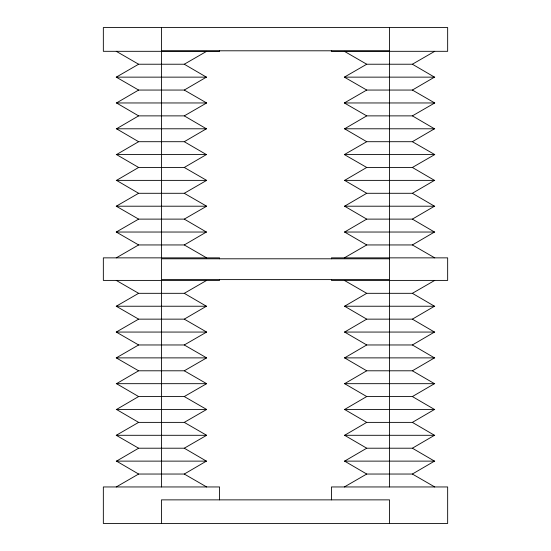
<?xml version="1.0" encoding="UTF-8"?>
<svg xmlns="http://www.w3.org/2000/svg" width="551" height="551" viewBox="0 0 551 551"><rect width="100%" height="100%" fill="white"/><g stroke="black" fill="none" stroke-linecap="round" stroke-linejoin="round"><path stroke-width="0.83" d="M184.282 90.054L206.398 77.14L184.282 64.226L138.632 64.226L116.254 77.14L138.618 90.054L184.261 90.054L206.646 102.961L184.282 115.875L138.632 115.875L116.502 128.789L138.618 141.703L184.261 141.703L206.398 154.583L184.282 167.463L138.632 167.463L116.502 154.583L138.618 141.703M412.382 141.703L434.498 128.789L412.382 115.875L366.739 115.875L344.602 128.789L366.718 141.703L412.368 141.703L434.746 154.583L412.382 167.463L366.739 167.463L344.354 154.583L366.718 141.703M184.282 244.947L206.398 232.033L184.282 219.119L138.632 219.119L116.254 232.033L138.618 244.947L184.261 244.947L206.646 257.861M138.618 293.318L116.254 306.232L138.618 319.146L184.261 319.146L206.398 306.232L184.282 293.318L138.632 293.318L116.254 280.404M366.718 167.463L344.602 180.377L366.718 193.291L412.368 193.291L434.498 180.377L412.382 167.463M412.382 319.146L434.498 306.232L412.382 293.318L366.739 293.318L344.602 306.232L366.718 319.146L412.368 319.146L434.498 332.06L412.382 344.967L366.739 344.967L344.602 332.06L366.718 319.146M366.718 344.967L344.602 357.881L366.718 370.795L412.368 370.795L434.498 383.675L412.382 396.555L366.739 396.555L344.602 383.675L366.718 370.795M184.282 474.039L206.398 461.125L184.282 448.211L138.632 448.211L116.502 461.125L138.618 474.039L184.261 474.039L206.646 486.953M366.718 396.555L344.602 409.469L366.718 422.383L412.368 422.383L434.498 435.297L412.382 448.211L366.739 448.211L344.602 435.297L366.718 422.383M412.382 370.795L434.498 357.881L412.382 344.967M412.382 422.383L434.498 409.469L412.382 396.555M344.354 486.953L366.718 474.039L412.368 474.039L434.498 461.125L412.382 448.211M138.618 90.054L116.502 102.961L138.618 115.875M184.282 64.226L206.646 51.312M138.618 167.463L116.502 180.377L138.618 193.291L184.261 193.291L206.646 206.205L184.282 219.119M184.282 141.703L206.398 128.789L184.282 115.875M138.618 193.291L116.254 206.205L138.618 219.119M412.382 64.226L434.498 77.14L412.382 90.054L366.739 90.054L344.354 77.14L366.718 64.226L412.368 64.226L434.746 51.312M184.282 193.291L206.646 180.377L184.282 167.463M366.718 115.875L344.354 102.961L366.718 90.054M116.254 257.861L138.618 244.947M412.382 115.875L434.746 102.961L412.382 90.054M138.618 319.146L116.254 332.06L138.618 344.967L184.261 344.967L206.646 357.881L184.282 370.795L138.632 370.795L116.502 383.675L138.618 396.555L184.261 396.555L206.646 383.675L184.282 370.795M184.282 293.318L206.646 280.404M366.718 193.291L344.602 206.205L366.718 219.119L412.368 219.119L434.498 206.205L412.382 193.291M138.618 344.967L116.254 357.881L138.618 370.795M366.718 219.119L344.602 232.033L366.718 244.947L412.368 244.947L434.498 232.033L412.382 219.119M184.282 344.967L206.646 332.06L184.282 319.146M344.354 257.861L366.718 244.947M138.618 396.555L116.502 409.469L138.618 422.383L184.261 422.383L206.646 409.469L184.282 396.555M138.618 422.383L116.254 435.297L138.618 448.211M412.382 293.318L434.746 280.404M116.254 486.953L138.618 474.039M184.282 448.211L206.646 435.297L184.282 422.383M366.718 448.211L344.602 461.125L366.718 474.039M116.282 77.14L206.618 77.14M344.382 77.14L434.718 77.14M116.282 102.961L206.618 102.961M344.382 102.961L434.718 102.961M116.282 128.789L206.618 128.789M344.382 128.789L434.718 128.789M116.282 154.583L206.611 154.583M344.389 154.583L434.718 154.583M116.282 180.377L206.618 180.377M344.382 180.377L434.718 180.377M116.282 206.205L206.618 206.205M344.382 206.205L434.718 206.205M116.282 232.033L206.618 232.033M344.382 232.033L434.718 232.033M116.282 306.232L206.618 306.232M344.382 306.232L434.718 306.232M116.282 332.06L206.618 332.06M344.382 332.06L434.718 332.06M116.282 357.881L206.618 357.881M344.382 357.881L434.718 357.881M116.282 383.675L206.611 383.675M344.389 383.675L434.718 383.675M116.282 409.469L206.618 409.469M344.382 409.469L434.718 409.469M116.282 435.297L206.618 435.297M344.382 435.297L434.718 435.297M116.282 461.125L206.618 461.125M344.382 461.125L434.718 461.125M344.354 51.312L366.718 64.226M116.254 51.312L138.618 64.226M412.382 244.947L434.746 257.861M344.354 280.404L366.718 293.318M412.382 474.039L434.746 486.953M389.55 27.55L389.55 50.795L161.45 50.795L161.45 27.55M389.55 51.312L389.55 257.861M389.55 280.404L389.55 486.953M389.55 523.45L389.55 499.867L161.45 499.867L161.45 523.45M331.44 50.795L331.44 51.312L447.66 51.312L447.66 27.55L103.34 27.55L103.34 51.312L219.56 51.312L219.56 50.795M331.44 258.798L331.44 257.861L447.66 257.861L447.66 280.404L331.44 280.404L331.44 279.605M331.44 499.867L331.44 486.953L447.66 486.953L447.66 523.45L103.34 523.45L103.34 486.953L219.56 486.953L219.56 499.867M219.56 258.798L219.56 257.861L103.34 257.861L103.34 280.404L219.56 280.404L219.56 279.605M161.45 51.312L161.45 257.861M161.45 280.404L161.45 486.953M389.55 258.798L161.45 258.798L161.45 279.605L389.55 279.605L389.55 258.798"/></g></svg>
